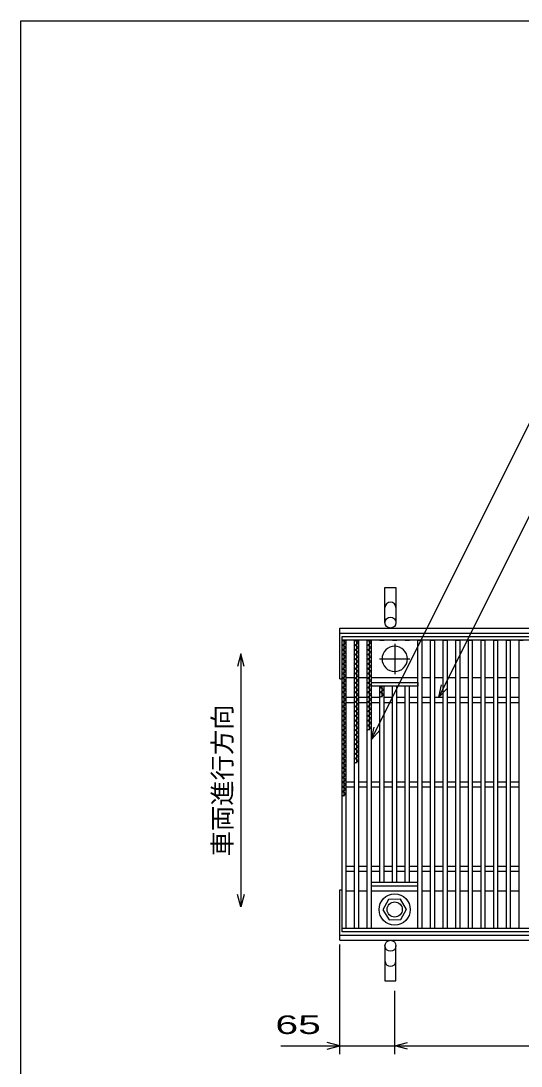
# Model space of a CAD drawing. Units: millimetres, scale not verified. Extents: x -1820 to 1731, y -1282 to 1054.
# Drawn here: x -1729 to -1136, y -185 to 1054 of the extents above; entities that cross this region are included whole.
import ezdxf
from ezdxf.enums import TextEntityAlignment as Align

# ---------------------------------------------------------------- set-up
doc = ezdxf.new("R2010")
doc.units = ezdxf.units.MM
doc.header["$LTSCALE"] = 10
doc.linetypes.add('CHAIN', pattern=[18.5, 12, -1.5, 3.5, -1.5])
for name, color, linetype, lineweight in [('0_2', 150, 'Continuous', 25), ('16', 3, 'Continuous', 25), ('19', 6, 'Continuous', 25), ('22', 4, 'Continuous', 25)]:
    doc.layers.add(name, color=color, linetype=linetype, lineweight=lineweight)
doc.styles.add('ベクトル', font='')
doc.styles.get('ベクトル').set_extended_font_data('ベクトル')

msp = doc.modelspace()

# ---------------------------------------------------------------- linework, layer by layer
at = {"layer": '0_2'}
for p, q in [((-1729, -1146.5), (-1729, 1053.5)), ((-1729, 1053.5), (1731, 1053.5))]:
    msp.add_line(p, q, dxfattribs=at)
at = {"layer": '16'}
for p, q in [((-1348, 324), (-353, 324)), ((-1348, 319.5), (-1348, 324)), ((-353, 319.5), (-1348, 319.5)), ((-1348, -21.5), (-1348, 319.5)), ((-1348, 319.5), (-1343, 319.5)), ((-1343, 316.7), (-1348, 319.5)), ((-1348, 313.9), (-1343, 316.7)), ((-1343, 311.1), (-1348, 313.9)), ((-1348, 308.3), (-1343, 311.1)), ((-1345.5, 134.7), (-1345.5, 319.5)), ((-1343, -21.5), (-1343, 319.5)), ((-1333, -21.5), (-1333, 319.5)), ((-1333, 319.5), (-1328, 319.5)), ((-1328, 316.7), (-1333, 319.5)), ((-1333, 313.9), (-1328, 316.7)), ((-1328, 311.1), (-1333, 313.9)), ((-1333, 308.3), (-1328, 311.1)), ((-1330.5, 173.9), (-1330.5, 319.5)), ((-1328, -21.5), (-1328, 319.5)), ((-1318, -21.5), (-1318, 319.5)), ((-1318, 319.5), (-1313, 319.5)), ((-1313, 316.7), (-1318, 319.5)), ((-1318, 313.9), (-1313, 316.7)), ((-1313, 311.1), (-1318, 313.9)), ((-1318, 308.3), (-1313, 311.1)), ((-1315.5, 213.1), (-1315.5, 319.5)), ((-1313, -21.5), (-1313, 319.5)), ((-1303, 319.5), (-1298, 319.5)), ((-1288, 319.5), (-1283, 319.5)), ((-1273, 319.5), (-1268, 319.5)), ((-1258, -21.5), (-1258, 319.5)), ((-1258, 319.5), (-1253, 319.5)), ((-1253, -21.5), (-1253, 319.5)), ((-1243, -21.5), (-1243, 319.5)), ((-1243, 319.5), (-1238, 319.5)), ((-1238, -21.5), (-1238, 319.5)), ((-1228, -21.5), (-1228, 319.5)), ((-1228, 319.5), (-1223, 319.5)), ((-1223, -21.5), (-1223, 319.5)), ((-1213, -21.5), (-1213, 319.5)), ((-1213, 319.5), (-1208, 319.5)), ((-1208, -21.5), (-1208, 319.5)), ((-1198, -21.5), (-1198, 319.5)), ((-1198, 319.5), (-1193, 319.5)), ((-1193, -21.5), (-1193, 319.5)), ((-1183, -21.5), (-1183, 319.5)), ((-1183, 319.5), (-1178, 319.5)), ((-1178, -21.5), (-1178, 319.5)), ((-1168, -21.5), (-1168, 319.5)), ((-1168, 319.5), (-1163, 319.5)), ((-1163, -21.5), (-1163, 319.5)), ((-1153, -21.5), (-1153, 319.5)), ((-1153, 319.5), (-1148, 319.5)), ((-1148, -21.5), (-1148, 319.5)), ((-1138, -21.5), (-1138, 319.5)), ((-1138, 319.5), (-1133, 319.5)), ((-1343, 305.5), (-1348, 308.3)), ((-1348, 302.7), (-1343, 305.5)), ((-1343, 299.9), (-1348, 302.7)), ((-1348, 297.1), (-1343, 299.9)), ((-1328, 305.5), (-1333, 308.3)), ((-1333, 302.7), (-1328, 305.5)), ((-1328, 299.9), (-1333, 302.7)), ((-1333, 297.1), (-1328, 299.9)), ((-1313, 305.5), (-1318, 308.3)), ((-1318, 302.7), (-1313, 305.5)), ((-1313, 299.9), (-1318, 302.7)), ((-1318, 297.1), (-1313, 299.9)), ((-1343, 294.3), (-1348, 297.1)), ((-1348, 291.5), (-1343, 294.3)), ((-1343, 288.7), (-1348, 291.5)), ((-1348, 285.9), (-1343, 288.7)), ((-1343, 283.1), (-1348, 285.9)), ((-1328, 294.3), (-1333, 297.1)), ((-1333, 291.5), (-1328, 294.3)), ((-1328, 288.7), (-1333, 291.5)), ((-1333, 285.9), (-1328, 288.7)), ((-1328, 283.1), (-1333, 285.9)), ((-1313, 294.3), (-1318, 297.1)), ((-1318, 291.5), (-1313, 294.3)), ((-1313, 288.7), (-1318, 291.5)), ((-1318, 285.9), (-1313, 288.7)), ((-1313, 283.1), (-1318, 285.9)), ((-1348, 280.3), (-1343, 283.1)), ((-1343, 277.5), (-1348, 280.3)), ((-1348, 274.7), (-1343, 277.5)), ((-1343, 271.9), (-1348, 274.7)), ((-1343, 275.5), (-1333, 275.5)), ((-1333, 280.3), (-1328, 283.1)), ((-1328, 277.5), (-1333, 280.3)), ((-1333, 274.7), (-1328, 277.5)), ((-1328, 271.9), (-1333, 274.7)), ((-1328, 275.5), (-1318, 275.5)), ((-1318, 280.3), (-1313, 283.1)), ((-1313, 277.5), (-1318, 280.3)), ((-1318, 274.7), (-1313, 277.5)), ((-1313, 271.9), (-1318, 274.7)), ((-1313, 275.5), (-1258, 275.5)), ((-1253, 275.5), (-1243, 275.5)), ((-1238, 275.5), (-1228, 275.5)), ((-1223, 275.5), (-1213, 275.5)), ((-1208, 275.5), (-1198, 275.5)), ((-1193, 275.5), (-1183, 275.5)), ((-1178, 275.5), (-1168, 275.5)), ((-1163, 275.5), (-1153, 275.5)), ((-1148, 275.5), (-1138, 275.5)), ((-1348, 269.1), (-1343, 271.9)), ((-1343, 266.3), (-1348, 269.1)), ((-1348, 263.5), (-1343, 266.3)), ((-1343, 260.7), (-1348, 263.5)), ((-1348, 257.9), (-1343, 260.7)), ((-1333, 269.1), (-1328, 271.9)), ((-1328, 266.3), (-1333, 269.1)), ((-1333, 263.5), (-1328, 266.3)), ((-1328, 260.7), (-1333, 263.5)), ((-1333, 257.9), (-1328, 260.7)), ((-1318, 269.1), (-1313, 271.9)), ((-1313, 266.3), (-1318, 269.1)), ((-1318, 263.5), (-1313, 266.3)), ((-1313, 260.7), (-1318, 263.5)), ((-1318, 257.9), (-1313, 260.7)), ((-1313, 269.5), (-1258, 269.5)), ((-1313, 265), (-1313, 269.5)), ((-1258, 265), (-1313, 265)), ((-1303, 33), (-1303, 265)), ((-1303, 263.5), (-1300.3, 265)), ((-1298, 260.7), (-1303, 263.5)), ((-1303, 257.9), (-1298, 260.7)), ((-1300.5, 252.3), (-1300.5, 265)), ((-1298, 33), (-1298, 265)), ((-1288, 33), (-1288, 265)), ((-1283, 33), (-1283, 265)), ((-1273, 33), (-1273, 265)), ((-1268, 33), (-1268, 265)), ((-1258, 269.5), (-1258, 265)), ((-1343, 255.1), (-1348, 257.9)), ((-1348, 252.3), (-1343, 255.1)), ((-1343, 249.5), (-1348, 252.3)), ((-1348, 246.7), (-1343, 249.5)), ((-1343, 252), (-1333, 252)), ((-1328, 255.1), (-1333, 257.9)), ((-1333, 252.3), (-1328, 255.1)), ((-1328, 249.5), (-1333, 252.3)), ((-1333, 246.7), (-1328, 249.5)), ((-1328, 252), (-1318, 252)), ((-1313, 255.1), (-1318, 257.9)), ((-1318, 252.3), (-1313, 255.1)), ((-1313, 249.5), (-1318, 252.3)), ((-1318, 246.7), (-1313, 249.5)), ((-1313, 252), (-1303, 252)), ((-1298, 255.1), (-1303, 257.9)), ((-1303, 252.3), (-1298, 255.1)), ((-1298, 252), (-1288, 252)), ((-1283, 252), (-1273, 252)), ((-1268, 252), (-1258, 252)), ((-1253, 252), (-1243, 252)), ((-1238, 252), (-1228, 252)), ((-1223, 252), (-1213, 252)), ((-1208, 252), (-1198, 252)), ((-1193, 252), (-1183, 252)), ((-1178, 252), (-1168, 252)), ((-1163, 252), (-1153, 252)), ((-1148, 252), (-1138, 252)), ((-1343, 243.9), (-1348, 246.7)), ((-1348, 241.1), (-1343, 243.9)), ((-1343, 238.3), (-1348, 241.1)), ((-1348, 235.5), (-1343, 238.3)), ((-1343, 232.7), (-1348, 235.5)), ((-1343, 246), (-1333, 246)), ((-1328, 243.9), (-1333, 246.7)), ((-1333, 241.1), (-1328, 243.9)), ((-1328, 238.3), (-1333, 241.1)), ((-1333, 235.5), (-1328, 238.3)), ((-1328, 232.7), (-1333, 235.5)), ((-1328, 246), (-1318, 246)), ((-1313, 243.9), (-1318, 246.7)), ((-1318, 241.1), (-1313, 243.9)), ((-1313, 238.3), (-1318, 241.1)), ((-1318, 235.5), (-1313, 238.3)), ((-1313, 232.7), (-1318, 235.5)), ((-1313, 246), (-1303, 246)), ((-1298, 246), (-1288, 246)), ((-1283, 246), (-1273, 246)), ((-1268, 246), (-1258, 246)), ((-1253, 246), (-1243, 246)), ((-1238, 246), (-1228, 246)), ((-1223, 246), (-1213, 246)), ((-1208, 246), (-1198, 246)), ((-1193, 246), (-1183, 246)), ((-1178, 246), (-1168, 246)), ((-1163, 246), (-1153, 246)), ((-1148, 246), (-1138, 246)), ((-1348, 229.9), (-1343, 232.7)), ((-1343, 227.1), (-1348, 229.9)), ((-1348, 224.3), (-1343, 227.1)), ((-1343, 221.5), (-1348, 224.3)), ((-1333, 229.9), (-1328, 232.7)), ((-1328, 227.1), (-1333, 229.9)), ((-1333, 224.3), (-1328, 227.1)), ((-1328, 221.5), (-1333, 224.3)), ((-1318, 229.9), (-1313, 232.7)), ((-1313, 227.1), (-1318, 229.9)), ((-1318, 224.3), (-1313, 227.1)), ((-1313, 221.5), (-1318, 224.3)), ((-1348, 218.7), (-1343, 221.5)), ((-1343, 215.9), (-1348, 218.7)), ((-1348, 213.1), (-1343, 215.9)), ((-1343, 210.3), (-1348, 213.1)), ((-1333, 218.7), (-1328, 221.5)), ((-1328, 215.9), (-1333, 218.7)), ((-1333, 213.1), (-1328, 215.9)), ((-1328, 210.3), (-1333, 213.1)), ((-1318, 218.7), (-1313, 221.5)), ((-1313, 215.9), (-1318, 218.7)), ((-1318, 213.1), (-1313, 215.9)), ((-1348, 207.5), (-1343, 210.3)), ((-1343, 204.7), (-1348, 207.5)), ((-1348, 201.9), (-1343, 204.7)), ((-1343, 199.1), (-1348, 201.9)), ((-1348, 196.3), (-1343, 199.1)), ((-1333, 207.5), (-1328, 210.3)), ((-1328, 204.7), (-1333, 207.5)), ((-1333, 201.9), (-1328, 204.7)), ((-1328, 199.1), (-1333, 201.9)), ((-1333, 196.3), (-1328, 199.1)), ((-1343, 193.5), (-1348, 196.3)), ((-1348, 190.7), (-1343, 193.5)), ((-1343, 187.9), (-1348, 190.7)), ((-1348, 185.1), (-1343, 187.9)), ((-1328, 193.5), (-1333, 196.3)), ((-1333, 190.7), (-1328, 193.5)), ((-1328, 187.9), (-1333, 190.7)), ((-1333, 185.1), (-1328, 187.9)), ((-1343, 182.3), (-1348, 185.1)), ((-1348, 179.5), (-1343, 182.3)), ((-1343, 176.7), (-1348, 179.5)), ((-1348, 173.9), (-1343, 176.7)), ((-1343, 171.1), (-1348, 173.9)), ((-1328, 182.3), (-1333, 185.1)), ((-1333, 179.5), (-1328, 182.3)), ((-1328, 176.7), (-1333, 179.5)), ((-1333, 173.9), (-1328, 176.7)), ((-1348, 168.3), (-1343, 171.1)), ((-1343, 165.5), (-1348, 168.3)), ((-1348, 162.7), (-1343, 165.5)), ((-1343, 159.9), (-1348, 162.7)), ((-1348, 157.1), (-1343, 159.9)), ((-1343, 154.3), (-1348, 157.1)), ((-1348, 151.5), (-1343, 154.3)), ((-1343, 148.7), (-1348, 151.5)), ((-1348, 145.9), (-1343, 148.7)), ((-1343, 152), (-1333, 152)), ((-1328, 152), (-1318, 152)), ((-1313, 152), (-1303, 152)), ((-1298, 152), (-1288, 152)), ((-1283, 152), (-1273, 152)), ((-1268, 152), (-1258, 152)), ((-1253, 152), (-1243, 152)), ((-1238, 152), (-1228, 152)), ((-1223, 152), (-1213, 152)), ((-1208, 152), (-1198, 152)), ((-1193, 152), (-1183, 152)), ((-1178, 152), (-1168, 152)), ((-1163, 152), (-1153, 152)), ((-1148, 152), (-1138, 152)), ((-1343, 143.1), (-1348, 145.9)), ((-1348, 140.3), (-1343, 143.1)), ((-1343, 137.5), (-1348, 140.3)), ((-1348, 134.7), (-1343, 137.5)), ((-1343, 146), (-1333, 146)), ((-1328, 146), (-1318, 146)), ((-1313, 146), (-1303, 146)), ((-1298, 146), (-1288, 146)), ((-1283, 146), (-1273, 146)), ((-1268, 146), (-1258, 146)), ((-1253, 146), (-1243, 146)), ((-1238, 146), (-1228, 146)), ((-1223, 146), (-1213, 146)), ((-1208, 146), (-1198, 146)), ((-1193, 146), (-1183, 146)), ((-1178, 146), (-1168, 146)), ((-1163, 146), (-1153, 146)), ((-1148, 146), (-1138, 146)), ((-1343, 52), (-1333, 52)), ((-1328, 52), (-1318, 52)), ((-1313, 52), (-1303, 52)), ((-1298, 52), (-1288, 52)), ((-1283, 52), (-1273, 52)), ((-1268, 52), (-1258, 52)), ((-1253, 52), (-1243, 52)), ((-1238, 52), (-1228, 52)), ((-1223, 52), (-1213, 52)), ((-1208, 52), (-1198, 52)), ((-1193, 52), (-1183, 52)), ((-1178, 52), (-1168, 52)), ((-1163, 52), (-1153, 52)), ((-1148, 52), (-1138, 52)), ((-1343, 46), (-1333, 46)), ((-1328, 46), (-1318, 46)), ((-1313, 46), (-1303, 46)), ((-1298, 46), (-1288, 46)), ((-1283, 46), (-1273, 46)), ((-1268, 46), (-1258, 46)), ((-1253, 46), (-1243, 46)), ((-1238, 46), (-1228, 46)), ((-1223, 46), (-1213, 46)), ((-1208, 46), (-1198, 46)), ((-1193, 46), (-1183, 46)), ((-1178, 46), (-1168, 46)), ((-1163, 46), (-1153, 46)), ((-1148, 46), (-1138, 46)), ((-1313, 33), (-1258, 33)), ((-1313, 28.5), (-1313, 33)), ((-1313, 28.5), (-1258, 28.5)), ((-1258, 28.5), (-1258, 33)), ((-1343, 22.5), (-1333, 22.5)), ((-1328, 22.5), (-1318, 22.5)), ((-1313, 22.5), (-1258, 22.5)), ((-1292.8, 12.4), (-1299.5, 0.2)), ((-1278.8, 12.8), (-1292.8, 12.4)), ((-1271.5, 0.5), (-1278.8, 12.8)), ((-1253, 22.5), (-1243, 22.5)), ((-1238, 22.5), (-1228, 22.5)), ((-1223, 22.5), (-1213, 22.5)), ((-1208, 22.5), (-1198, 22.5)), ((-1193, 22.5), (-1183, 22.5)), ((-1178, 22.5), (-1168, 22.5)), ((-1163, 22.5), (-1153, 22.5)), ((-1148, 22.5), (-1138, 22.5)), ((-1299.5, 0.2), (-1292.2, -11.8)), ((-1278.2, -11.4), (-1271.5, 0.8)), ((-1292.2, -11.8), (-1278.2, -11.4)), ((-1348, -21.5), (-353, -21.5)), ((-1348, -26), (-1348, -21.5)), ((-1348, -21.5), (-1343, -21.5)), ((-1333, -21.5), (-1328, -21.5)), ((-1318, -21.5), (-1313, -21.5)), ((-1303, -21.5), (-1298, -21.5)), ((-1288, -21.5), (-1283, -21.5)), ((-1273, -21.5), (-1268, -21.5)), ((-1258, -21.5), (-1253, -21.5)), ((-1243, -21.5), (-1238, -21.5)), ((-1228, -21.5), (-1223, -21.5)), ((-1213, -21.5), (-1208, -21.5)), ((-1198, -21.5), (-1193, -21.5)), ((-1183, -21.5), (-1178, -21.5)), ((-1168, -21.5), (-1163, -21.5)), ((-1153, -21.5), (-1148, -21.5)), ((-1138, -21.5), (-1133, -21.5)), ((-353, -26), (-1348, -26))]:
    msp.add_line(p, q, dxfattribs=at)
at = {"layer": '16', "linetype": 'CHAIN'}
for p, q in [((-1285.5, 315.5), (-1285.5, 279.5)), ((-1303.5, 297.5), (-1267.5, 297.5))]:
    msp.add_line(p, q, dxfattribs=at)
at = {"layer": '16'}
for radius in [18.5, 9]:
    msp.add_circle((-1285.5, 0.5), radius, dxfattribs=at)
for start, end in [(90, 270), (270, 90)]:
    msp.add_arc((-1285.5, 297.5), 15, start, end, dxfattribs=at)
at = {"layer": '19'}
for p, q in [((-1297, 340.5), (-1297, 382.1)), ((-1297, 382.1), (-1284, 382.1)), ((-1284, 382.1), (-1284, 340.5)), ((-1350.5, 334), (-350.5, 334)), ((-1350.5, 274), (-1350.5, 334)), ((-1350.5, 328), (-350.5, 328)), ((-1350.5, 274), (-1348, 274)), ((-1350.5, -36), (-1350.5, 24)), ((-1350.5, 24), (-1348, 24)), ((-1350.5, -30), (-350.5, -30)), ((-1350.5, -36), (-350.5, -36)), ((-1297, -42.5), (-1297, -84.1)), ((-1284, -84.1), (-1284, -42.5)), ((-1297, -84.1), (-1284, -84.1))]:
    msp.add_line(p, q, dxfattribs=at)
for centre in [(-1290.5, 340.5), (-1290.5, -42.5)]:
    msp.add_circle(centre, 6.5, dxfattribs=at)
for centre, start, end in [((-1290.5, 358.3), 0, 180), ((-1290.5, -60.3), 180, 0)]:
    msp.add_arc(centre, 6.5, start, end, dxfattribs=at)
at = {"layer": '22'}
for p, q in [((-1313, 202), (-1107.8, 612.5)), ((-1233, 252), (-1075.2, 567.5)), ((-1468, 303.5), (-1472, 288.5)), ((-1464, 288.5), (-1468, 303.5)), ((-1468, 303.5), (-1468, 3.5)), ((-1233, 252), (-1230, 266.6)), ((-1233, 252), (-1223, 263)), ((-1313, 202), (-1310, 216.6)), ((-1313, 202), (-1303, 213)), ((-1468, 3.5), (-1472, 18.5)), ((-1464, 18.5), (-1468, 3.5)), ((-1350.5, -171), (-1350.5, -41)), ((-1285.5, -171), (-1285.5, -96)), ((-1420.5, -161), (-1350.5, -161)), ((-1350.5, -161), (-1365.5, -157)), ((-1365.5, -165), (-1350.5, -161)), ((-1350.5, -161), (-1285.5, -161)), ((-1285.5, -161), (-1270.5, -157)), ((-1270.5, -165), (-1285.5, -161)), ((-1285.5, -161), (-415.5, -161))]:
    msp.add_line(p, q, dxfattribs=at)

# ---------------------------------------------------------------- texts
at = {"layer": '22', "color": 2, "style": 'ベクトル'}
msp.add_text('車両進行方向', height=21.99, rotation=90, dxfattribs=at).set_placement((-1490, 63.5), align=Align.MIDDLE_LEFT)
at = {"layer": '22', "color": 2, "style": 'ベクトル', "width": 1.65}
msp.add_text(' 65 ', height=21.99, dxfattribs=at).set_placement((-1440.5, -136), align=Align.MIDDLE_LEFT)

doc.saveas('drawing.dxf')
